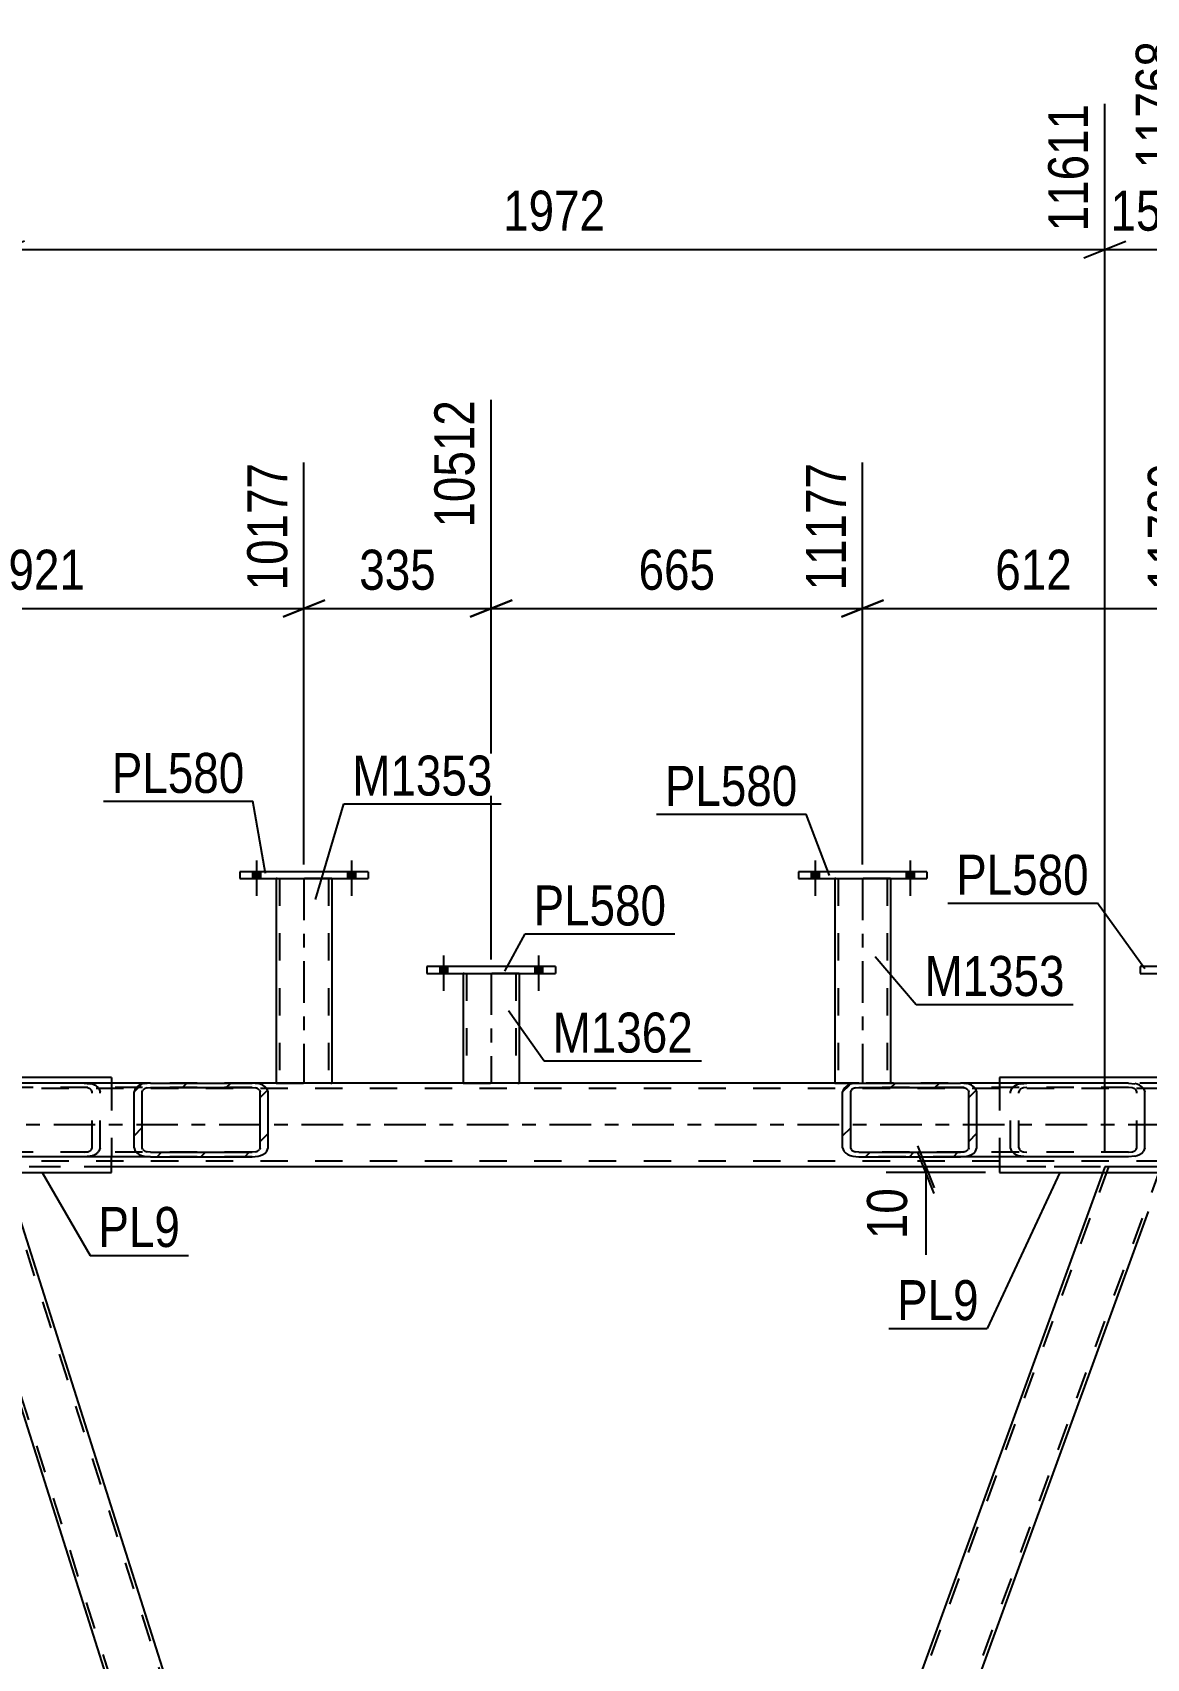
# Model space of a CAD drawing. Header units: millimetres. Extents: x -851 to 338, y -786 to 55.
# Drawn here: x -399.1 to -319.3, y -229 to -112.6 of the extents above; entities that cross this region are included whole.
import ezdxf

# ---------------------------------------------------------------- set-up
doc = ezdxf.new("R2010")
doc.units = ezdxf.units.MM
doc.linetypes.add('DXK_LINE_DOT2', pattern=[3.9198, 1.9599, -1.9599])
doc.linetypes.add('DXK_LINE_DOT3', pattern=[5.9187, 2.979, -0.9799, 0.9799, -0.9799])
doc.styles.add('Arial Narrow', font='ARIALN.TTF', dxfattribs={"height": 0.2})

# ---------------------------------------------------------------- blocks, each defined once
blk = doc.blocks.new('Part-232933133-59742 - 7182')
at = {"color": 2, "linetype": 'Continuous'}
for p, q in [((-368.23, -179.92), (-368.23, -187.77)), ((-364.23, -179.92), (-364.23, -187.77))]:
    blk.add_line(p, q, dxfattribs=at)
at = {"color": 7, "linetype": 'DXK_LINE_DOT2'}
for p, q in [((-364.23, -179.92), (-368.23, -179.92)), ((-367.99, -179.92), (-367.99, -187.77)), ((-364.47, -179.92), (-364.47, -187.77)), ((-368.23, -187.77), (-368.23, -187.77)), ((-368.23, -187.77), (-364.23, -187.77)), ((-364.23, -187.77), (-364.23, -187.77)), ((-364.23, -187.77), (-364.23, -187.77))]:
    blk.add_line(p, q, dxfattribs=at)
at = {"color": 7, "linetype": 'DXK_LINE_DOT3'}
blk.add_line((-366.23, -179.92), (-366.23, -187.77), dxfattribs=at)
blk = doc.blocks.new('Part-232933133-59696 - 7182')
at = {"color": 2, "linetype": 'Continuous'}
for p, q in [((-384.23, -172.65), (-384.23, -173.13)), ((-375.03, -172.65), (-384.23, -172.65)), ((-384.23, -173.13), (-375.03, -173.13)), ((-375.03, -172.65), (-375.03, -173.13))]:
    blk.add_line(p, q, dxfattribs=at)
blk = doc.blocks.new('Part-232933133-59695 - 7182')
at = {"color": 2, "linetype": 'Continuous'}
for p, q in [((-381.63, -173.13), (-381.63, -187.77)), ((-377.63, -173.13), (-377.63, -187.77))]:
    blk.add_line(p, q, dxfattribs=at)
at = {"color": 7, "linetype": 'DXK_LINE_DOT2'}
for p, q in [((-377.63, -173.13), (-381.63, -173.13)), ((-381.39, -173.13), (-381.39, -187.77)), ((-377.87, -173.13), (-377.87, -187.77)), ((-381.63, -187.77), (-381.63, -187.77)), ((-381.63, -187.77), (-377.63, -187.77)), ((-377.63, -187.77), (-377.63, -187.77)), ((-377.63, -187.77), (-377.63, -187.77))]:
    blk.add_line(p, q, dxfattribs=at)
at = {"color": 7, "linetype": 'DXK_LINE_DOT3'}
blk.add_line((-379.63, -173.13), (-379.63, -187.77), dxfattribs=at)
blk = doc.blocks.new('Part-232933133-59692 - 7182')
at = {"color": 2, "linetype": 'Continuous'}
for p, q in [((-344.23, -172.65), (-344.23, -173.13)), ((-335.03, -172.65), (-344.23, -172.65)), ((-344.23, -173.13), (-335.03, -173.13)), ((-335.03, -172.65), (-335.03, -173.13))]:
    blk.add_line(p, q, dxfattribs=at)
blk = doc.blocks.new('Bolt-232933133-59778 - 7182')
at = {"linetype": 'Continuous'}
for points in [[(-382.75, -172.65), (-383.31, -172.65), (-383.31, -173.13), (-382.75, -173.13)], [(-382.75, -172.65), (-383.31, -172.65), (-383.31, -173.13), (-382.75, -173.13)], [(-375.95, -172.65), (-376.51, -172.65), (-376.51, -173.13), (-375.95, -173.13)], [(-375.95, -172.65), (-376.51, -172.65), (-376.51, -173.13), (-375.95, -173.13)]]:
    blk.add_hatch(color=1, dxfattribs=at).paths.add_polyline_path(points)
at = {"color": 1, "linetype": 'Continuous'}
for p, q in [((-383.03, -171.85), (-383.03, -174.37)), ((-383.03, -171.85), (-383.03, -174.37)), ((-376.23, -171.85), (-376.23, -174.37)), ((-376.23, -171.85), (-376.23, -174.37)), ((-383.31, -172.65), (-383.31, -173.13)), ((-383.31, -172.65), (-383.31, -173.13)), ((-382.75, -172.65), (-382.75, -173.13)), ((-382.75, -172.65), (-382.75, -173.13)), ((-376.51, -172.65), (-376.51, -173.13)), ((-376.51, -172.65), (-376.51, -173.13)), ((-375.95, -172.65), (-375.95, -173.13)), ((-375.95, -172.65), (-375.95, -173.13))]:
    blk.add_line(p, q, dxfattribs=at)
blk = doc.blocks.new('Part-232933133-7428 - 7182')
at = {"color": 7, "linetype": 'DXK_LINE_DOT2'}
for p, q in [((-322.02, -193.77), (-365.33, -312.77)), ((-318.28, -193.77), (-361.59, -312.77)), ((-322.28, -193.77), (-322.42, -194.17)), ((-318.02, -193.77), (-322.28, -193.77))]:
    blk.add_line(p, q, dxfattribs=at)
at = {"color": 2, "linetype": 'Continuous'}
for p, q in [((-322.42, -194.17), (-364.42, -309.56)), ((-319.19, -196.97), (-361.19, -312.37))]:
    blk.add_line(p, q, dxfattribs=at)
blk = doc.blocks.new('Part-232933133-7334 - 7182')
at = {"color": 2, "linetype": 'Continuous'}
for p, q in [((-414.96, -187.37), (-414.96, -187.77)), ((-393.42, -187.37), (-414.96, -187.37)), ((-393.42, -187.37), (-393.42, -187.77)), ((-414.96, -193.05), (-414.96, -194.17)), ((-393.42, -194.17), (-393.42, -193.05)), ((-414.96, -194.17), (-393.42, -194.17))]:
    blk.add_line(p, q, dxfattribs=at)
at = {"color": 7, "linetype": 'DXK_LINE_DOT2'}
for p, q in [((-414.96, -187.77), (-414.96, -193.05)), ((-393.42, -187.77), (-393.42, -193.05))]:
    blk.add_line(p, q, dxfattribs=at)
blk = doc.blocks.new('Part-232933133-7335 - 7182')
at = {"color": 2, "linetype": 'Continuous'}
for p, q in [((-329.83, -187.37), (-329.83, -187.77)), ((-308.28, -187.37), (-329.83, -187.37)), ((-308.28, -187.37), (-308.28, -187.77)), ((-329.83, -193.05), (-329.83, -194.17)), ((-308.28, -194.17), (-308.28, -193.05)), ((-329.83, -194.17), (-308.28, -194.17))]:
    blk.add_line(p, q, dxfattribs=at)
at = {"color": 7, "linetype": 'DXK_LINE_DOT2'}
for p, q in [((-329.83, -187.77), (-329.83, -193.05)), ((-308.28, -187.77), (-308.28, -193.05))]:
    blk.add_line(p, q, dxfattribs=at)
blk = doc.blocks.new('Part-232933133-7347 - 7182')
at = {"linetype": 'Continuous'}
h = blk.add_hatch(dxfattribs=at)
h.set_pattern_fill('', scale=0.7, style=0, pattern_type=0)
h.set_pattern_definition([(45, (-391.7959, -188.4086), (-1.57154, 1.57154), [])])
h.paths.add_polyline_path([(-391.71, -188.16), (-391.8, -188.41), (-391.8, -192.41), (-391.71, -192.65), (-391.45, -192.86), (-391.08, -193), (-390.63, -193.05), (-383.35, -193.05), (-382.91, -193), (-382.53, -192.86), (-382.28, -192.65), (-382.19, -192.41), (-382.19, -188.41), (-382.28, -188.16), (-382.53, -187.96), (-382.91, -187.82), (-383.35, -187.77), (-390.63, -187.77), (-391.08, -187.82), (-391.45, -187.96)])
h.paths.add_polyline_path([(-390.85, -188.11), (-390.63, -188.09), (-383.35, -188.09), (-383.13, -188.11), (-382.94, -188.18), (-382.81, -188.29), (-382.77, -188.41), (-382.77, -192.41), (-382.81, -192.53), (-382.94, -192.63), (-383.13, -192.7), (-383.35, -192.73), (-390.63, -192.73), (-390.85, -192.7), (-391.04, -192.63), (-391.17, -192.53), (-391.21, -192.41), (-391.21, -188.41), (-391.17, -188.29), (-391.04, -188.18)])
at = {"color": 2, "linetype": 'Continuous'}
for p, q in [((-403.83, -188.41), (-403.74, -188.16)), ((-403.83, -192.41), (-403.83, -188.41)), ((-403.11, -187.82), (-402.66, -187.77)), ((-390.63, -187.77), (-402.66, -187.77)), ((-391.71, -188.16), (-391.8, -188.41)), ((-391.8, -192.41), (-391.8, -188.41)), ((-391.21, -188.41), (-391.17, -188.29)), ((-391.21, -192.41), (-391.21, -188.41)), ((-390.63, -187.77), (-391.08, -187.82)), ((-390.85, -188.11), (-390.63, -188.09)), ((-390.63, -187.77), (-383.35, -187.77)), ((-390.63, -188.09), (-383.35, -188.09)), ((-382.91, -187.82), (-383.35, -187.77)), ((-383.35, -188.09), (-383.13, -188.11)), ((-382.81, -188.29), (-382.77, -188.41)), ((-382.77, -192.41), (-382.77, -188.41)), ((-382.19, -188.41), (-382.28, -188.16)), ((-382.19, -192.41), (-382.19, -188.41)), ((-403.74, -192.65), (-403.83, -192.41)), ((-402.66, -193.05), (-403.11, -193)), ((-390.63, -193.05), (-402.66, -193.05)), ((-391.8, -192.41), (-391.71, -192.65)), ((-391.17, -192.53), (-391.21, -192.41)), ((-391.08, -193), (-390.63, -193.05)), ((-390.63, -192.73), (-390.85, -192.7)), ((-390.63, -192.73), (-383.35, -192.73)), ((-390.63, -193.05), (-383.35, -193.05)), ((-383.13, -192.7), (-383.35, -192.73)), ((-383.35, -193.05), (-382.91, -193)), ((-382.77, -192.41), (-382.81, -192.53)), ((-382.28, -192.65), (-382.19, -192.41))]:
    blk.add_line(p, q, dxfattribs=at)
at = {"color": 7, "linetype": 'DXK_LINE_DOT2'}
for p, q in [((-403.2, -188.29), (-403.24, -188.41)), ((-403.24, -192.41), (-403.24, -188.41)), ((-402.66, -188.09), (-402.88, -188.11)), ((-383.35, -188.09), (-402.66, -188.09)), ((-395.38, -187.77), (-394.94, -187.82)), ((-395.16, -188.11), (-395.38, -188.09)), ((-394.8, -188.41), (-394.84, -188.29)), ((-394.8, -192.41), (-394.8, -188.41)), ((-394.31, -188.16), (-394.22, -188.41)), ((-394.22, -192.41), (-394.22, -188.41)), ((-383.35, -187.77), (-390.63, -187.77)), ((-403.24, -192.41), (-403.2, -192.53)), ((-402.88, -192.7), (-402.66, -192.73)), ((-383.35, -192.73), (-402.66, -192.73)), ((-395.38, -192.73), (-395.16, -192.7)), ((-394.94, -193), (-395.38, -193.05)), ((-394.84, -192.53), (-394.8, -192.41)), ((-394.22, -192.41), (-394.31, -192.65)), ((-383.35, -193.05), (-390.63, -193.05))]:
    blk.add_line(p, q, dxfattribs=at)
at = {"color": 2, "linetype": 'Continuous'}
for centre, radius, start, end in [((-402.93, -188.89), 1.09, 99.5181, 138.0637), ((-390.9, -188.89), 1.09, 99.5181, 138.0637), ((-390.76, -188.65), 0.545, 99.5181, 138.0637), ((-383.22, -188.65), 0.545, 41.9361, 80.4817), ((-383.09, -188.89), 1.09, 41.9361, 80.4817), ((-402.93, -191.93), 1.09, 221.9361, 260.4817), ((-390.9, -191.93), 1.09, 221.9361, 260.4817), ((-390.76, -192.17), 0.545, 221.9361, 260.4817), ((-383.22, -192.17), 0.545, 279.5181, 318.0637), ((-383.09, -191.93), 1.09, 279.5181, 318.0637)]:
    blk.add_arc(centre, radius, start, end, dxfattribs=at)
at = {"color": 7, "linetype": 'DXK_LINE_DOT2'}
for centre, radius, start, end in [((-402.79, -188.65), 0.545, 99.5181, 138.0637), ((-395.25, -188.65), 0.545, 41.9361, 80.4817), ((-395.12, -188.89), 1.09, 41.9361, 80.4817), ((-402.79, -192.17), 0.545, 221.9361, 260.4817), ((-395.25, -192.17), 0.545, 279.5181, 318.0637), ((-395.12, -191.93), 1.09, 279.5181, 318.0637)]:
    blk.add_arc(centre, radius, start, end, dxfattribs=at)
blk = doc.blocks.new('Part-232933133-7376 - 7182')
at = {"color": 7, "linetype": 'DXK_LINE_DOT2'}
for p, q in [((-86.8, -188.17), (-786.71, -188.17)), ((-383.35, -187.77), (-425.03, -187.77)), ((-298.22, -187.77), (-339.9, -187.77)), ((-86.8, -193.37), (-786.71, -193.37)), ((-87.4, -193.77), (-670.37, -193.77)), ((-393.42, -193.77), (-414.96, -193.77)), ((-308.28, -193.77), (-329.83, -193.77))]:
    blk.add_line(p, q, dxfattribs=at)
at = {"color": 2, "linetype": 'Continuous'}
for p, q in [((-339.9, -187.77), (-383.35, -187.77)), ((-329.83, -193.77), (-393.42, -193.77))]:
    blk.add_line(p, q, dxfattribs=at)
at = {"color": 7, "linetype": 'DXK_LINE_DOT3'}
blk.add_line((-86.8, -190.77), (-786.71, -190.77), dxfattribs=at)
blk = doc.blocks.new('Part-232933133-7463 - 7182')
at = {"color": 7, "linetype": 'DXK_LINE_DOT2'}
for p, q in [((-364.56, -309.93), (-401.39, -193.77)), ((-367.35, -312.77), (-404.19, -196.6))]:
    blk.add_line(p, q, dxfattribs=at)
at = {"color": 2, "linetype": 'Continuous'}
for p, q in [((-364.42, -309.56), (-401.01, -194.17)), ((-367.73, -312.37), (-404.32, -196.97))]:
    blk.add_line(p, q, dxfattribs=at)
blk = doc.blocks.new('Part-232933133-7495 - 7182')
at = {"linetype": 'Continuous'}
h = blk.add_hatch(dxfattribs=at)
h.set_pattern_fill('', scale=0.7, style=0, pattern_type=0)
h.set_pattern_definition([(45, (-341.0596, -188.4087), (-1.57154, 1.57154), [])])
h.paths.add_polyline_path([(-340.97, -188.16), (-341.06, -188.41), (-341.06, -192.41), (-340.97, -192.65), (-340.72, -192.86), (-340.34, -193), (-339.89, -193.05), (-332.62, -193.05), (-332.17, -193), (-331.79, -192.86), (-331.54, -192.65), (-331.45, -192.41), (-331.45, -188.41), (-331.54, -188.16), (-331.79, -187.96), (-332.17, -187.82), (-332.62, -187.77), (-339.89, -187.77), (-340.34, -187.82), (-340.72, -187.96)])
h.paths.add_polyline_path([(-340.12, -188.11), (-339.89, -188.09), (-332.62, -188.09), (-332.39, -188.11), (-332.2, -188.18), (-332.08, -188.29), (-332.03, -188.41), (-332.03, -192.41), (-332.08, -192.53), (-332.2, -192.63), (-332.39, -192.7), (-332.62, -192.73), (-339.89, -192.73), (-340.12, -192.7), (-340.31, -192.63), (-340.43, -192.53), (-340.48, -192.41), (-340.48, -188.41), (-340.43, -188.29), (-340.31, -188.18)])
at = {"color": 2, "linetype": 'Continuous'}
for p, q in [((-340.97, -188.16), (-341.06, -188.41)), ((-341.06, -192.41), (-341.06, -188.41)), ((-340.48, -188.41), (-340.43, -188.29)), ((-340.48, -192.41), (-340.48, -188.41)), ((-339.89, -187.77), (-340.34, -187.82)), ((-340.12, -188.11), (-339.89, -188.09)), ((-339.89, -187.77), (-332.62, -187.77)), ((-339.89, -188.09), (-332.62, -188.09)), ((-320.59, -187.77), (-332.62, -187.77)), ((-332.17, -187.82), (-332.62, -187.77)), ((-332.62, -188.09), (-332.39, -188.11)), ((-332.08, -188.29), (-332.03, -188.41)), ((-332.03, -192.41), (-332.03, -188.41)), ((-331.45, -188.41), (-331.54, -188.16)), ((-331.45, -192.41), (-331.45, -188.41)), ((-320.59, -187.77), (-320.14, -187.82)), ((-319.51, -188.16), (-319.42, -188.41)), ((-319.42, -192.41), (-319.42, -188.41)), ((-341.06, -192.41), (-340.97, -192.65)), ((-340.43, -192.53), (-340.48, -192.41)), ((-340.34, -193), (-339.89, -193.05)), ((-339.89, -192.73), (-340.12, -192.7)), ((-339.89, -192.73), (-332.62, -192.73)), ((-339.89, -193.05), (-332.62, -193.05)), ((-332.39, -192.7), (-332.62, -192.73)), ((-332.62, -193.05), (-332.17, -193)), ((-320.59, -193.05), (-332.62, -193.05)), ((-332.03, -192.41), (-332.08, -192.53)), ((-331.54, -192.65), (-331.45, -192.41)), ((-320.14, -193), (-320.59, -193.05)), ((-319.42, -192.41), (-319.51, -192.65))]:
    blk.add_line(p, q, dxfattribs=at)
at = {"color": 7, "linetype": 'DXK_LINE_DOT2'}
for p, q in [((-339.89, -187.77), (-332.62, -187.77)), ((-320.59, -188.09), (-339.89, -188.09)), ((-329.03, -188.41), (-328.94, -188.16)), ((-329.03, -192.41), (-329.03, -188.41)), ((-328.4, -188.29), (-328.45, -188.41)), ((-328.45, -192.41), (-328.45, -188.41)), ((-328.31, -187.82), (-327.86, -187.77)), ((-327.86, -188.09), (-328.09, -188.11)), ((-320.36, -188.11), (-320.59, -188.09)), ((-320, -188.41), (-320.05, -188.29)), ((-320, -192.41), (-320, -188.41)), ((-320.59, -192.73), (-339.89, -192.73)), ((-332.62, -193.05), (-339.89, -193.05)), ((-328.94, -192.65), (-329.03, -192.41)), ((-328.45, -192.41), (-328.4, -192.53)), ((-327.86, -193.05), (-328.31, -193)), ((-328.09, -192.7), (-327.86, -192.73)), ((-320.59, -192.73), (-320.36, -192.7)), ((-320.05, -192.53), (-320, -192.41))]:
    blk.add_line(p, q, dxfattribs=at)
at = {"color": 2, "linetype": 'Continuous'}
for centre, radius, start, end in [((-340.16, -188.89), 1.09, 99.5181, 138.0637), ((-340.03, -188.65), 0.545, 99.5181, 138.0637), ((-332.48, -188.65), 0.545, 41.9361, 80.4817), ((-332.35, -188.89), 1.09, 41.9361, 80.4817), ((-320.32, -188.89), 1.09, 41.9361, 80.4817), ((-340.16, -191.93), 1.09, 221.9361, 260.4817), ((-340.03, -192.17), 0.545, 221.9361, 260.4817), ((-332.48, -192.17), 0.545, 279.5181, 318.0637), ((-332.35, -191.93), 1.09, 279.5181, 318.0637), ((-320.32, -191.93), 1.09, 279.5181, 318.0637)]:
    blk.add_arc(centre, radius, start, end, dxfattribs=at)
at = {"color": 7, "linetype": 'DXK_LINE_DOT2'}
for centre, radius, start, end in [((-328.13, -188.89), 1.09, 99.5181, 138.0637), ((-328, -188.65), 0.545, 99.5181, 138.0637), ((-320.45, -188.65), 0.545, 41.9361, 80.4817), ((-328.13, -191.93), 1.09, 221.9361, 260.4817), ((-328, -192.17), 0.545, 221.9361, 260.4817), ((-320.45, -192.17), 0.545, 279.5181, 318.0637)]:
    blk.add_arc(centre, radius, start, end, dxfattribs=at)
blk = doc.blocks.new('Bolt-232933133-59799 - 7182')
at = {"linetype": 'Continuous'}
for points in [[(-369.35, -179.44), (-369.91, -179.44), (-369.91, -179.92), (-369.35, -179.92)], [(-369.35, -179.44), (-369.91, -179.44), (-369.91, -179.92), (-369.35, -179.92)], [(-362.55, -179.44), (-363.11, -179.44), (-363.11, -179.92), (-362.55, -179.92)], [(-362.55, -179.44), (-363.11, -179.44), (-363.11, -179.92), (-362.55, -179.92)]]:
    blk.add_hatch(color=1, dxfattribs=at).paths.add_polyline_path(points)
at = {"color": 1, "linetype": 'Continuous'}
for p, q in [((-369.63, -178.64), (-369.63, -181.16)), ((-369.63, -178.64), (-369.63, -181.16)), ((-362.83, -178.64), (-362.83, -181.16)), ((-362.83, -178.64), (-362.83, -181.16)), ((-369.91, -179.44), (-369.91, -179.92)), ((-369.91, -179.44), (-369.91, -179.92)), ((-369.35, -179.44), (-369.35, -179.92)), ((-369.35, -179.44), (-369.35, -179.92)), ((-363.11, -179.44), (-363.11, -179.92)), ((-363.11, -179.44), (-363.11, -179.92)), ((-362.55, -179.44), (-362.55, -179.92)), ((-362.55, -179.44), (-362.55, -179.92))]:
    blk.add_line(p, q, dxfattribs=at)
blk = doc.blocks.new('Part-232933133-59691 - 7182')
at = {"color": 2, "linetype": 'Continuous'}
for p, q in [((-341.63, -173.13), (-341.63, -187.77)), ((-337.63, -173.13), (-337.63, -187.77))]:
    blk.add_line(p, q, dxfattribs=at)
at = {"color": 7, "linetype": 'DXK_LINE_DOT2'}
for p, q in [((-337.63, -173.13), (-341.63, -173.13)), ((-341.39, -173.13), (-341.39, -187.77)), ((-337.87, -173.13), (-337.87, -187.77)), ((-341.63, -187.77), (-341.63, -187.77)), ((-341.63, -187.77), (-337.63, -187.77)), ((-337.63, -187.77), (-337.63, -187.77)), ((-337.63, -187.77), (-337.63, -187.77))]:
    blk.add_line(p, q, dxfattribs=at)
at = {"color": 7, "linetype": 'DXK_LINE_DOT3'}
blk.add_line((-339.63, -173.13), (-339.63, -187.77), dxfattribs=at)
blk = doc.blocks.new('Part-232933133-59741 - 7182')
at = {"color": 2, "linetype": 'Continuous'}
for p, q in [((-319.75, -179.44), (-319.75, -179.92)), ((-310.55, -179.44), (-319.75, -179.44)), ((-319.75, -179.92), (-310.55, -179.92)), ((-310.55, -179.44), (-310.55, -179.92))]:
    blk.add_line(p, q, dxfattribs=at)
blk = doc.blocks.new('Part-232933133-59743 - 7182')
at = {"color": 2, "linetype": 'Continuous'}
for p, q in [((-370.83, -179.44), (-370.83, -179.92)), ((-361.63, -179.44), (-370.83, -179.44)), ((-370.83, -179.92), (-361.63, -179.92)), ((-361.63, -179.44), (-361.63, -179.92))]:
    blk.add_line(p, q, dxfattribs=at)
blk = doc.blocks.new('Bolt-232933133-59776 - 7182')
at = {"linetype": 'Continuous'}
for points in [[(-342.75, -172.65), (-343.31, -172.65), (-343.31, -173.13), (-342.75, -173.13)], [(-342.75, -172.65), (-343.31, -172.65), (-343.31, -173.13), (-342.75, -173.13)], [(-335.95, -172.65), (-336.51, -172.65), (-336.51, -173.13), (-335.95, -173.13)], [(-335.95, -172.65), (-336.51, -172.65), (-336.51, -173.13), (-335.95, -173.13)]]:
    blk.add_hatch(color=1, dxfattribs=at).paths.add_polyline_path(points)
at = {"color": 1, "linetype": 'Continuous'}
for p, q in [((-343.03, -171.85), (-343.03, -174.37)), ((-343.03, -171.85), (-343.03, -174.37)), ((-336.23, -171.85), (-336.23, -174.37)), ((-336.23, -171.85), (-336.23, -174.37)), ((-343.31, -172.65), (-343.31, -173.13)), ((-343.31, -172.65), (-343.31, -173.13)), ((-342.75, -172.65), (-342.75, -173.13)), ((-342.75, -172.65), (-342.75, -173.13)), ((-336.51, -172.65), (-336.51, -173.13)), ((-336.51, -172.65), (-336.51, -173.13)), ((-335.95, -172.65), (-335.95, -173.13)), ((-335.95, -172.65), (-335.95, -173.13))]:
    blk.add_line(p, q, dxfattribs=at)
blk = doc.blocks.new('StraightDimension-232933133-70868 - 7182')
at = {"color": 7, "linetype": 'Continuous'}
for p, q in [((-366.23, -178.92), (-366.23, -138.85)), ((-379.63, -172.13), (-379.63, -143.35)), ((-378.13, -153.2), (-381.13, -154.4)), ((-367.73, -154.4), (-364.73, -153.2)), ((-379.63, -153.8), (-366.23, -153.8))]:
    blk.add_line(p, q, dxfattribs=at)
at = {"color": 0}
blk.add_wipeout([(-369.59, -153.05), (-369.59, -148.85), (-376.27, -148.85), (-376.27, -153.05)], dxfattribs=at)
at = {"color": 3, "style": 'Arial Narrow'}
blk.add_text('335', height=2.863, dxfattribs=at).set_placement((-375.67, -152.45))
at = {"color": 0, "linetype": 'Continuous'}
blk.add_wipeout([(-366.83, -138.25), (-371.03, -138.25), (-371.03, -148.6), (-366.83, -148.6)], dxfattribs=at)
at = {"color": 3, "linetype": 'Continuous', "style": 'Arial Narrow'}
blk.add_text('10512', height=2.863, rotation=90.0002, dxfattribs=at).set_placement((-367.43, -148))
blk = doc.blocks.new('StraightDimension-232933133-70867 - 7182')
at = {"color": 7, "linetype": 'Continuous'}
for p, q in [((-366.23, -178.92), (-366.23, -138.85)), ((-339.63, -172.13), (-339.63, -143.35)), ((-364.73, -153.2), (-367.73, -154.4)), ((-341.13, -154.4), (-338.13, -153.2)), ((-366.23, -153.8), (-339.63, -153.8))]:
    blk.add_line(p, q, dxfattribs=at)
at = {"color": 0}
blk.add_wipeout([(-349.59, -153.05), (-349.59, -148.85), (-356.27, -148.85), (-356.27, -153.05)], dxfattribs=at)
at = {"color": 3, "style": 'Arial Narrow'}
blk.add_text('665', height=2.863, dxfattribs=at).set_placement((-355.67, -152.45))
at = {"color": 0, "linetype": 'Continuous'}
blk.add_wipeout([(-340.23, -142.75), (-344.43, -142.75), (-344.43, -153.1), (-340.23, -153.1)], dxfattribs=at)
at = {"color": 3, "linetype": 'Continuous', "style": 'Arial Narrow'}
blk.add_text('11177', height=2.863, rotation=90.0002, dxfattribs=at).set_placement((-340.83, -152.5))
blk = doc.blocks.new('StraightDimension-232933133-70869 - 7182')
at = {"color": 7, "linetype": 'Continuous'}
for p, q in [((-416.47, -171.41), (-416.47, -131.98)), ((-379.63, -172.13), (-379.63, -143.35)), ((-414.97, -153.2), (-417.97, -154.4)), ((-381.13, -154.4), (-378.13, -153.2)), ((-416.47, -153.8), (-379.63, -153.8))]:
    blk.add_line(p, q, dxfattribs=at)
at = {"color": 0}
blk.add_wipeout([(-394.71, -153.05), (-394.71, -148.85), (-401.39, -148.85), (-401.39, -153.05)], dxfattribs=at)
at = {"color": 3, "style": 'Arial Narrow'}
blk.add_text('921', height=2.863, dxfattribs=at).set_placement((-400.79, -152.45))
at = {"color": 0, "linetype": 'Continuous'}
blk.add_wipeout([(-380.23, -142.75), (-384.43, -142.75), (-384.43, -153.1), (-380.23, -153.1)], dxfattribs=at)
at = {"color": 3, "linetype": 'Continuous', "style": 'Arial Narrow'}
blk.add_text('10177', height=2.863, rotation=90.0002, dxfattribs=at).set_placement((-380.83, -152.5))
blk = doc.blocks.new('StraightDimension-232933133-52904 - 7182')
at = {"color": 7, "linetype": 'Continuous'}
for p, q in [((-316.01, -192.77), (-316.01, -113.15)), ((-322.28, -192.77), (-322.28, -117.65)), ((-323.78, -128.69), (-320.78, -127.49)), ((-314.51, -127.49), (-317.51, -128.69)), ((-322.28, -128.09), (-316.01, -128.09))]:
    blk.add_line(p, q, dxfattribs=at)
at = {"color": 0}
blk.add_wipeout([(-315.8, -127.34), (-315.8, -123.14), (-322.48, -123.14), (-322.48, -127.34)], dxfattribs=at)
at = {"color": 3, "style": 'Arial Narrow'}
blk.add_text('157', height=2.863, dxfattribs=at).set_placement((-321.88, -126.74))
at = {"color": 0, "linetype": 'Continuous'}
blk.add_wipeout([(-316.61, -112.55), (-320.81, -112.55), (-320.81, -122.89), (-316.61, -122.89)], dxfattribs=at)
at = {"color": 3, "linetype": 'Continuous', "style": 'Arial Narrow'}
blk.add_text('11768', height=2.863, rotation=90.0002, dxfattribs=at).set_placement((-317.21, -122.29))
blk = doc.blocks.new('StraightDimension-232933133-52905 - 7182')
at = {"color": 7, "linetype": 'Continuous'}
for p, q in [((-401.14, -192.77), (-401.14, -114.98)), ((-322.28, -192.77), (-322.28, -117.65)), ((-399.64, -127.49), (-402.64, -128.69)), ((-323.78, -128.69), (-320.78, -127.49)), ((-401.14, -128.09), (-322.28, -128.09))]:
    blk.add_line(p, q, dxfattribs=at)
at = {"color": 0}
blk.add_wipeout([(-357.45, -127.34), (-357.45, -123.14), (-365.97, -123.14), (-365.97, -127.34)], dxfattribs=at)
at = {"color": 3, "style": 'Arial Narrow'}
blk.add_text('1972', height=2.863, dxfattribs=at).set_placement((-365.37, -126.74))
at = {"color": 0, "linetype": 'Continuous'}
blk.add_wipeout([(-322.88, -117.05), (-327.08, -117.05), (-327.08, -127.39), (-322.88, -127.39)], dxfattribs=at)
at = {"color": 3, "linetype": 'Continuous', "style": 'Arial Narrow'}
blk.add_text('11611', height=2.863, rotation=90.0002, dxfattribs=at).set_placement((-323.48, -126.79))
blk = doc.blocks.new('StraightDimension-232933133-70866 - 7182')
at = {"color": 7, "linetype": 'Continuous'}
for p, q in [((-339.63, -172.13), (-339.63, -143.35)), ((-315.15, -178.92), (-315.15, -143.35)), ((-338.13, -153.2), (-341.13, -154.4)), ((-316.65, -154.4), (-313.65, -153.2)), ((-339.63, -153.8), (-315.15, -153.8))]:
    blk.add_line(p, q, dxfattribs=at)
at = {"color": 0}
blk.add_wipeout([(-324.05, -153.05), (-324.05, -148.85), (-330.73, -148.85), (-330.73, -153.05)], dxfattribs=at)
at = {"color": 3, "style": 'Arial Narrow'}
blk.add_text('612', height=2.863, dxfattribs=at).set_placement((-330.13, -152.45))
at = {"color": 0, "linetype": 'Continuous'}
blk.add_wipeout([(-315.75, -142.75), (-319.95, -142.75), (-319.95, -153.1), (-315.75, -153.1)], dxfattribs=at)
at = {"color": 3, "linetype": 'Continuous', "style": 'Arial Narrow'}
blk.add_text('11789', height=2.863, rotation=90.0002, dxfattribs=at).set_placement((-316.35, -152.5))
blk = doc.blocks.new('StraightDimension-232933133-72132 - 7182')
at = {"color": 7, "linetype": 'Continuous'}
for p, q in [((-335.7, -192.27), (-334.5, -195.27)), ((-334.5, -195.67), (-335.7, -192.67)), ((-330.83, -193.77), (-337.95, -193.77)), ((-330.83, -194.17), (-337.95, -194.17)), ((-335.1, -194.17), (-335.1, -193.77)), ((-335.1, -194.17), (-335.1, -200.07)), ((-335.1, -194.17), (-335.1, -200.07))]:
    blk.add_line(p, q, dxfattribs=at)
at = {"color": 0}
blk.add_wipeout([(-335.85, -194.69), (-340.05, -194.69), (-340.05, -199.55), (-335.85, -199.55)], dxfattribs=at)
at = {"color": 3, "style": 'Arial Narrow'}
blk.add_text('10', height=2.863, rotation=90.0002, dxfattribs=at).set_placement((-336.45, -198.95))
blk = doc.blocks.new('Mark-232933133-71673 - 7182')
at = {"color": 30, "linetype": 'Continuous'}
for p, q in [((-364.98, -182.59), (-362.42, -186.19)), ((-362.42, -186.19), (-351.17, -186.19))]:
    blk.add_line(p, q, dxfattribs=at)
at = {"color": 0}
blk.add_wipeout([(-351.77, -185.59), (-351.77, -182.59), (-361.82, -182.59), (-361.82, -185.59)], dxfattribs=at)
blk.add_wipeout([(-351.77, -185.59), (-351.77, -182.59), (-361.82, -182.59), (-361.82, -185.59)], dxfattribs=at)
at = {"color": 3, "style": 'Arial Narrow'}
blk.add_text('M1362', height=2.863, dxfattribs=at).set_placement((-361.82, -185.59))
blk = doc.blocks.new('Mark-232933133-71665 - 7182')
at = {"color": 30, "linetype": 'Continuous'}
for p in [(-393.99, -167.6), (-382.38, -172.76)]:
    blk.add_line(p, (-383.29, -167.6), dxfattribs=at)
at = {"color": 0}
blk.add_wipeout([(-383.89, -167), (-383.89, -164), (-393.39, -164), (-393.39, -167)], dxfattribs=at)
blk.add_wipeout([(-383.89, -167), (-383.89, -164), (-393.39, -164), (-393.39, -167)], dxfattribs=at)
at = {"color": 3, "style": 'Arial Narrow'}
blk.add_text('PL580', height=2.863, dxfattribs=at).set_placement((-393.39, -167))
blk = doc.blocks.new('Mark-232933133-71662 - 7182')
at = {"color": 30, "linetype": 'Continuous'}
for p, q in [((-378.8, -174.62), (-376.77, -167.79)), ((-376.77, -167.79), (-365.52, -167.79))]:
    blk.add_line(p, q, dxfattribs=at)
at = {"color": 0}
blk.add_wipeout([(-366.12, -167.19), (-366.12, -164.19), (-376.17, -164.19), (-376.17, -167.19)], dxfattribs=at)
blk.add_wipeout([(-366.12, -167.19), (-366.12, -164.19), (-376.17, -164.19), (-376.17, -167.19)], dxfattribs=at)
at = {"color": 3, "style": 'Arial Narrow'}
blk.add_text('M1353', height=2.863, dxfattribs=at).set_placement((-376.17, -167.19))
blk = doc.blocks.new('Mark-232933133-71676 - 7182')
at = {"color": 30, "linetype": 'Continuous'}
for p, q in [((-365.24, -179.76), (-363.79, -177.09)), ((-363.79, -177.09), (-353.08, -177.09))]:
    blk.add_line(p, q, dxfattribs=at)
at = {"color": 0}
blk.add_wipeout([(-353.68, -176.49), (-353.68, -173.49), (-363.19, -173.49), (-363.19, -176.49)], dxfattribs=at)
blk.add_wipeout([(-353.68, -176.49), (-353.68, -173.49), (-363.19, -173.49), (-363.19, -176.49)], dxfattribs=at)
at = {"color": 3, "style": 'Arial Narrow'}
blk.add_text('PL580', height=2.863, dxfattribs=at).set_placement((-363.19, -176.49))
blk = doc.blocks.new('Mark-232933133-71692 - 7182')
at = {"color": 30, "linetype": 'Continuous'}
for p, q in [((-338.73, -178.71), (-335.8, -182.14)), ((-335.8, -182.14), (-324.55, -182.14))]:
    blk.add_line(p, q, dxfattribs=at)
at = {"color": 0}
blk.add_wipeout([(-325.15, -181.54), (-325.15, -178.54), (-335.2, -178.54), (-335.2, -181.54)], dxfattribs=at)
blk.add_wipeout([(-325.15, -181.54), (-325.15, -178.54), (-335.2, -178.54), (-335.2, -181.54)], dxfattribs=at)
at = {"color": 3, "style": 'Arial Narrow'}
blk.add_text('M1353', height=2.863, dxfattribs=at).set_placement((-335.2, -181.54))
blk = doc.blocks.new('Mark-232933133-71695 - 7182')
at = {"color": 30, "linetype": 'Continuous'}
for p in [(-354.39, -168.53), (-342, -172.92)]:
    blk.add_line(p, (-343.68, -168.53), dxfattribs=at)
at = {"color": 0}
blk.add_wipeout([(-344.28, -167.93), (-344.28, -164.93), (-353.79, -164.93), (-353.79, -167.93)], dxfattribs=at)
blk.add_wipeout([(-344.28, -167.93), (-344.28, -164.93), (-353.79, -164.93), (-353.79, -167.93)], dxfattribs=at)
at = {"color": 3, "style": 'Arial Narrow'}
blk.add_text('PL580', height=2.863, dxfattribs=at).set_placement((-353.79, -167.93))
blk = doc.blocks.new('Mark-232933133-71709 - 7182')
at = {"color": 30, "linetype": 'Continuous'}
for p in [(-333.53, -174.89), (-319.42, -179.59)]:
    blk.add_line(p, (-322.82, -174.89), dxfattribs=at)
at = {"color": 0}
blk.add_wipeout([(-323.42, -174.29), (-323.42, -171.29), (-332.93, -171.29), (-332.93, -174.29)], dxfattribs=at)
blk.add_wipeout([(-323.42, -174.29), (-323.42, -171.29), (-332.93, -171.29), (-332.93, -174.29)], dxfattribs=at)
at = {"color": 3, "style": 'Arial Narrow'}
blk.add_text('PL580', height=2.863, dxfattribs=at).set_placement((-332.93, -174.29))
blk = doc.blocks.new('Mark-232933133-72125 - 7182')
at = {"color": 30, "linetype": 'Continuous'}
for p, q in [((-398.38, -194.17), (-394.95, -200.11)), ((-394.95, -200.11), (-387.9, -200.11))]:
    blk.add_line(p, q, dxfattribs=at)
at = {"color": 0}
blk.add_wipeout([(-388.5, -199.51), (-388.5, -196.51), (-394.35, -196.51), (-394.35, -199.51)], dxfattribs=at)
blk.add_wipeout([(-388.5, -199.51), (-388.5, -196.51), (-394.35, -196.51), (-394.35, -199.51)], dxfattribs=at)
at = {"color": 3, "style": 'Arial Narrow'}
blk.add_text('PL9', height=2.863, dxfattribs=at).set_placement((-394.35, -199.51))
blk = doc.blocks.new('Mark-232933133-72133 - 7182')
at = {"color": 30, "linetype": 'Continuous'}
for p in [(-325.51, -194.17), (-337.76, -205.35)]:
    blk.add_line(p, (-330.71, -205.35), dxfattribs=at)
at = {"color": 0}
blk.add_wipeout([(-331.31, -204.75), (-331.31, -201.75), (-337.16, -201.75), (-337.16, -204.75)], dxfattribs=at)
blk.add_wipeout([(-331.31, -204.75), (-331.31, -201.75), (-337.16, -201.75), (-337.16, -204.75)], dxfattribs=at)
at = {"color": 3, "style": 'Arial Narrow'}
blk.add_text('PL9', height=2.863, dxfattribs=at).set_placement((-337.16, -204.75))

msp = doc.modelspace()

# ---------------------------------------------------------------- block references
for name in ['Bolt-232933133-59778 - 7182', 'Bolt-232933133-59776 - 7182', 'Part-232933133-59696 - 7182', 'Part-232933133-59695 - 7182', 'Part-232933133-59692 - 7182', 'Part-232933133-59691 - 7182', 'Bolt-232933133-59799 - 7182', 'Part-232933133-59743 - 7182', 'Part-232933133-59742 - 7182', 'Part-232933133-59741 - 7182', 'Part-232933133-7334 - 7182', 'Part-232933133-7335 - 7182', 'Part-232933133-7376 - 7182', 'Part-232933133-7347 - 7182', 'Part-232933133-7495 - 7182', 'Part-232933133-7463 - 7182', 'Part-232933133-7428 - 7182']:
    msp.add_blockref(name, (0, 0))

# ---------------------------------------------------------------- next in the draw order: block references
for name in ['StraightDimension-232933133-52904 - 7182', 'StraightDimension-232933133-70868 - 7182', 'Mark-232933133-72125 - 7182']:
    msp.add_blockref(name, (0, 0))

# ---------------------------------------------------------------- next in the draw order: block references
for name in ['StraightDimension-232933133-70869 - 7182', 'StraightDimension-232933133-70867 - 7182']:
    msp.add_blockref(name, (0, 0))

# ---------------------------------------------------------------- next in the draw order: block references
msp.add_blockref('StraightDimension-232933133-52905 - 7182', (0, 0))

# ---------------------------------------------------------------- next in the draw order: block references
for name in ['StraightDimension-232933133-70866 - 7182', 'Mark-232933133-71665 - 7182', 'Mark-232933133-71662 - 7182', 'Mark-232933133-71673 - 7182', 'StraightDimension-232933133-72132 - 7182']:
    msp.add_blockref(name, (0, 0))

# ---------------------------------------------------------------- next in the draw order: block references
for name in ['Mark-232933133-71676 - 7182', 'Mark-232933133-71692 - 7182', 'Mark-232933133-72133 - 7182']:
    msp.add_blockref(name, (0, 0))

# ---------------------------------------------------------------- next in the draw order: block references
for name in ['Mark-232933133-71695 - 7182', 'Mark-232933133-71709 - 7182']:
    msp.add_blockref(name, (0, 0))

doc.saveas('drawing.dxf')
